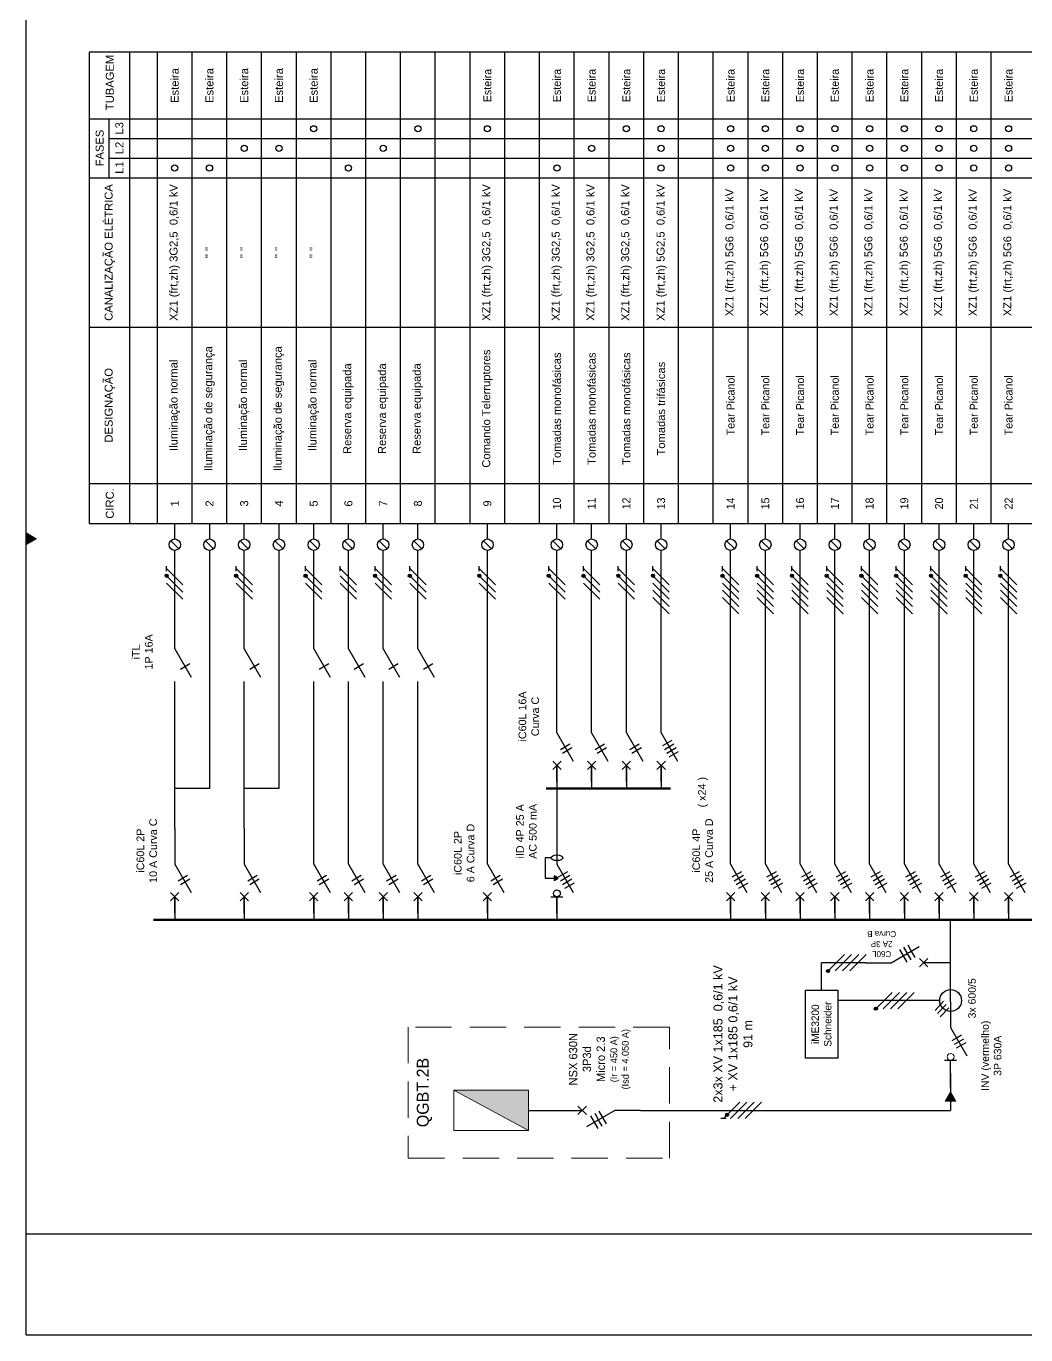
# Model space of a CAD drawing. Header units: millimetres. Extents: x -32 to 1412, y -324 to 2887.
# Drawn here: x 988.8 to 1076.3, y 2660.7 to 2775.2 of the extents above; entities that cross this region are included whole.
import ezdxf

# ---------------------------------------------------------------- set-up
doc = ezdxf.new("R2010")
doc.units = ezdxf.units.MM
doc.header["$LTSCALE"] = 0.5
doc.linetypes.add('DASHDOT', pattern=[25.4, 12.7, -6.35, 0, -6.35])
doc.linetypes.add('HIDDEN', pattern=[9.525, 6.35, -3.175])
doc.layers.get('0').update_dxf_attribs({"linetype": 'CONTINUOUS'})
for name, color, linetype in [('aparelhagem', 3, 'CONTINUOUS'), ('ESQUADRIA', 7, 'CONTINUOUS'), ('Iluminacao Seguranca', 3, 'CONTINUOUS'), ('LEGENDA', 1, 'CONTINUOUS'), ('TEXTO', 7, 'ByBlock')]:
    doc.layers.add(name, color=color, linetype=linetype)
doc.layers.add('barramentos', color=1, linetype='CONTINUOUS', lineweight=50)
doc.layers.add('ESQUEMA', color=3, linetype='CONTINUOUS', lineweight=0)

msp = doc.modelspace()

# ---------------------------------------------------------------- hatches: boundary and pattern name
msp.add_hatch(color=7).paths.add_polyline_path([(989.732, 2730.367), (988.844, 2729.854), (988.844, 2730.88)])
at = {"layer": 'aparelhagem'}
h = msp.add_hatch(color=256, dxfattribs=at)
edge = h.paths.add_edge_path()
edge.add_arc((1001.126, 2727.121), 0.138, 90, 450)
h = msp.add_hatch(color=256, dxfattribs=at)
edge = h.paths.add_edge_path()
edge.add_arc((1007.204, 2727.121), 0.138, 90, 450)
h = msp.add_hatch(color=256, dxfattribs=at)
edge = h.paths.add_edge_path()
edge.add_arc((1013.281, 2727.121), 0.138, 90, 450)
h = msp.add_hatch(color=256, dxfattribs=at)
edge = h.paths.add_edge_path()
edge.add_arc((1019.359, 2727.121), 0.138, 90, 450)
h = msp.add_hatch(color=256, dxfattribs=at)
edge = h.paths.add_edge_path()
edge.add_arc((1022.397, 2727.121), 0.138, 90, 450)
h = msp.add_hatch(color=256, dxfattribs=at)
edge = h.paths.add_edge_path()
edge.add_arc((1028.475, 2727.121), 0.138, 90, 450)
h = msp.add_hatch(color=256, dxfattribs=at)
edge = h.paths.add_edge_path()
edge.add_arc((1034.552, 2727.121), 0.138, 90, 450)
h = msp.add_hatch(color=256, dxfattribs=at)
edge = h.paths.add_edge_path()
edge.add_arc((1037.591, 2727.121), 0.138, 90, 450)
h = msp.add_hatch(color=256, dxfattribs=at)
edge = h.paths.add_edge_path()
edge.add_arc((1040.629, 2727.121), 0.138, 90, 450)
h = msp.add_hatch(color=256, dxfattribs=at)
edge = h.paths.add_edge_path()
edge.add_arc((1043.668, 2727.121), 0.138, 90, 450)
h = msp.add_hatch(color=256, dxfattribs=at)
edge = h.paths.add_edge_path()
edge.add_arc((1049.746, 2727.121), 0.138, 90, 450)
h = msp.add_hatch(color=256, dxfattribs=at)
edge = h.paths.add_edge_path()
edge.add_arc((1052.784, 2727.121), 0.138, 90, 450)
h = msp.add_hatch(color=256, dxfattribs=at)
edge = h.paths.add_edge_path()
edge.add_arc((1055.823, 2727.121), 0.138, 90, 450)
h = msp.add_hatch(color=256, dxfattribs=at)
edge = h.paths.add_edge_path()
edge.add_arc((1058.862, 2727.121), 0.138, 90, 450)
h = msp.add_hatch(color=256, dxfattribs=at)
edge = h.paths.add_edge_path()
edge.add_arc((1061.9, 2727.121), 0.138, 90, 450)
h = msp.add_hatch(color=256, dxfattribs=at)
edge = h.paths.add_edge_path()
edge.add_arc((1064.939, 2727.121), 0.138, 90, 450)
h = msp.add_hatch(color=256, dxfattribs=at)
edge = h.paths.add_edge_path()
edge.add_arc((1067.978, 2727.121), 0.138, 90, 450)
h = msp.add_hatch(color=256, dxfattribs=at)
edge = h.paths.add_edge_path()
edge.add_arc((1071.017, 2727.121), 0.138, 90, 450)
h = msp.add_hatch(color=256, dxfattribs=at)
edge = h.paths.add_edge_path()
edge.add_arc((1074.055, 2727.121), 0.138, 90, 450)
msp.add_hatch(color=256, dxfattribs=at).paths.add_polyline_path([(1035.02, 2700.455), (1035.372, 2700.658), (1035.02, 2700.862)])
h = msp.add_hatch(color=256, dxfattribs=at)
edge = h.paths.add_edge_path()
edge.add_arc((1058.977, 2692.553), 0.138, 90, 450)
h = msp.add_hatch(color=256, dxfattribs=at)
edge = h.paths.add_edge_path()
edge.add_arc((1063.164, 2689.25), 0.138, 90, 450)
h = msp.add_hatch(color=256, dxfattribs=at)
edge = h.paths.add_edge_path()
edge.add_arc((1050.148, 2679.964), 0.138, 90, 450)
at = {"layer": 'ESQUEMA', "ltscale": 0.05}
msp.add_hatch(color=256, dxfattribs=at).paths.add_polyline_path([(1032.766, 2678.587), (1032.766, 2682.123), (1026.241, 2682.123)])
at = {"layer": 'ESQUEMA'}
msp.add_hatch(color=256, dxfattribs=at).paths.add_polyline_path([(1069.7, 2681.982), (1069.234, 2681.173), (1070.167, 2681.173)])

# ---------------------------------------------------------------- linework, layer by layer
at = {"color": 7}
msp.add_lwpolyline([(989.732, 2730.367), (988.844, 2729.854), (988.844, 2730.88)], close=True, dxfattribs=at)
at = {"layer": 'aparelhagem'}
for p, q in [((1001.839, 2730.338), (1001.839, 2731.686)), ((1007.916, 2730.338), (1007.916, 2731.686)), ((1013.994, 2730.338), (1013.994, 2731.686)), ((1017.032, 2730.338), (1017.032, 2731.686)), ((1020.071, 2730.338), (1020.071, 2731.686)), ((1023.11, 2730.338), (1023.11, 2731.686)), ((1029.187, 2730.338), (1029.187, 2731.686)), ((1035.265, 2730.338), (1035.265, 2731.686)), ((1038.303, 2730.338), (1038.303, 2731.686)), ((1041.342, 2730.338), (1041.342, 2731.686)), ((1044.381, 2730.338), (1044.381, 2731.686)), ((1050.458, 2730.338), (1050.458, 2731.686)), ((1053.497, 2730.338), (1053.497, 2731.686)), ((1056.536, 2730.338), (1056.536, 2731.686)), ((1059.574, 2730.338), (1059.574, 2731.686)), ((1062.613, 2730.338), (1062.613, 2731.686)), ((1065.652, 2730.338), (1065.652, 2731.686)), ((1068.69, 2730.338), (1068.69, 2731.686)), ((1071.729, 2730.338), (1071.729, 2731.686)), ((1074.768, 2730.338), (1074.768, 2731.686)), ((1001.485, 2730.192), (1002.193, 2729.484)), ((1001.839, 2720.727), (1001.839, 2729.338)), ((1004.524, 2730.192), (1005.231, 2729.484)), ((1007.562, 2730.192), (1008.27, 2729.484)), ((1007.916, 2720.727), (1007.916, 2729.338)), ((1010.601, 2730.192), (1011.309, 2729.484)), ((1013.64, 2730.192), (1014.347, 2729.484)), ((1013.994, 2720.727), (1013.994, 2729.338)), ((1016.679, 2730.192), (1017.386, 2729.484)), ((1017.032, 2720.727), (1017.032, 2729.338)), ((1019.717, 2730.192), (1020.425, 2729.484)), ((1020.071, 2720.727), (1020.071, 2729.338)), ((1022.756, 2730.192), (1023.464, 2729.484)), ((1023.11, 2720.727), (1023.11, 2729.338)), ((1028.833, 2730.192), (1029.541, 2729.484)), ((1029.187, 2701.893), (1029.187, 2729.338)), ((1034.911, 2730.192), (1035.618, 2729.484)), ((1035.265, 2713.381), (1035.265, 2729.338)), ((1037.95, 2730.192), (1038.657, 2729.484)), ((1038.303, 2713.381), (1038.303, 2729.338)), ((1040.988, 2730.192), (1041.696, 2729.484)), ((1041.342, 2713.381), (1041.342, 2729.338)), ((1044.027, 2730.192), (1044.735, 2729.484)), ((1044.381, 2713.381), (1044.381, 2729.338)), ((1050.104, 2730.192), (1050.812, 2729.484)), ((1050.458, 2701.893), (1050.458, 2729.338)), ((1053.143, 2730.192), (1053.851, 2729.484)), ((1053.497, 2701.893), (1053.497, 2729.338)), ((1056.182, 2730.192), (1056.889, 2729.484)), ((1056.536, 2701.893), (1056.536, 2729.338)), ((1059.221, 2730.192), (1059.928, 2729.484)), ((1059.574, 2701.893), (1059.574, 2729.338)), ((1062.259, 2730.192), (1062.967, 2729.484)), ((1062.613, 2701.893), (1062.613, 2729.338)), ((1065.298, 2730.192), (1066.006, 2729.484)), ((1065.652, 2701.893), (1065.652, 2729.338)), ((1068.337, 2730.192), (1069.044, 2729.484)), ((1068.69, 2701.893), (1068.69, 2729.338)), ((1071.375, 2730.192), (1072.083, 2729.484)), ((1071.729, 2701.893), (1071.729, 2729.338)), ((1074.414, 2730.192), (1075.122, 2729.484)), ((1074.768, 2701.893), (1074.768, 2729.338)), ((1001.126, 2727.755), (1002.551, 2726.33)), ((1001.126, 2727.121), (1002.551, 2725.696)), ((1007.204, 2727.755), (1008.629, 2726.33)), ((1007.204, 2727.121), (1008.629, 2725.696)), ((1013.281, 2727.755), (1014.706, 2726.33)), ((1013.281, 2727.121), (1014.706, 2725.696)), ((1016.32, 2727.755), (1017.745, 2726.33)), ((1016.32, 2727.121), (1017.745, 2725.696)), ((1019.359, 2727.755), (1020.784, 2726.33)), ((1019.359, 2727.121), (1020.784, 2725.696)), ((1022.397, 2727.755), (1023.822, 2726.33)), ((1022.397, 2727.121), (1023.822, 2725.696)), ((1028.475, 2727.755), (1029.9, 2726.33)), ((1028.475, 2727.121), (1029.9, 2725.696)), ((1034.552, 2727.755), (1035.977, 2726.33)), ((1034.552, 2727.121), (1035.977, 2725.696)), ((1037.591, 2727.755), (1039.016, 2726.33)), ((1037.591, 2727.121), (1039.016, 2725.696)), ((1040.629, 2727.755), (1042.055, 2726.33)), ((1040.629, 2727.121), (1042.055, 2725.696)), ((1043.668, 2727.755), (1045.093, 2726.33)), ((1043.668, 2727.121), (1045.093, 2725.696)), ((1049.746, 2727.755), (1051.171, 2726.33)), ((1049.746, 2727.121), (1051.171, 2725.696)), ((1052.784, 2727.755), (1054.209, 2726.33)), ((1052.784, 2727.121), (1054.209, 2725.696)), ((1055.823, 2727.755), (1057.248, 2726.33)), ((1055.823, 2727.121), (1057.248, 2725.696)), ((1058.862, 2727.755), (1060.287, 2726.33)), ((1058.862, 2727.121), (1060.287, 2725.696)), ((1061.9, 2727.755), (1063.326, 2726.33)), ((1061.9, 2727.121), (1063.326, 2725.696)), ((1064.939, 2727.755), (1066.364, 2726.33)), ((1064.939, 2727.121), (1066.364, 2725.696)), ((1067.978, 2727.755), (1069.403, 2726.33)), ((1067.978, 2727.121), (1069.403, 2725.696)), ((1071.017, 2727.755), (1072.442, 2726.33)), ((1071.017, 2727.121), (1072.442, 2725.696)), ((1074.055, 2727.755), (1075.48, 2726.33)), ((1074.055, 2727.121), (1075.48, 2725.696)), ((1001.126, 2726.487), (1002.551, 2725.062)), ((1007.204, 2726.487), (1008.629, 2725.062)), ((1013.281, 2726.487), (1014.706, 2725.062)), ((1016.32, 2726.487), (1017.745, 2725.062)), ((1019.359, 2726.487), (1020.784, 2725.062)), ((1022.397, 2726.487), (1023.822, 2725.062)), ((1028.475, 2726.487), (1029.9, 2725.062)), ((1034.552, 2726.487), (1035.977, 2725.062)), ((1037.591, 2726.487), (1039.016, 2725.062)), ((1040.629, 2726.487), (1042.055, 2725.062)), ((1043.668, 2726.487), (1045.093, 2725.062)), ((1043.668, 2725.854), (1045.093, 2724.429)), ((1049.746, 2726.487), (1051.171, 2725.062)), ((1049.746, 2725.854), (1051.171, 2724.429)), ((1052.784, 2726.487), (1054.209, 2725.062)), ((1052.784, 2725.854), (1054.209, 2724.429)), ((1055.823, 2726.487), (1057.248, 2725.062)), ((1055.823, 2725.854), (1057.248, 2724.429)), ((1058.862, 2726.487), (1060.287, 2725.062)), ((1058.862, 2725.854), (1060.287, 2724.429)), ((1061.9, 2726.487), (1063.326, 2725.062)), ((1061.9, 2725.854), (1063.326, 2724.429)), ((1064.939, 2726.487), (1066.364, 2725.062)), ((1064.939, 2725.854), (1066.364, 2724.429)), ((1067.978, 2726.487), (1069.403, 2725.062)), ((1067.978, 2725.854), (1069.403, 2724.429)), ((1071.017, 2726.487), (1072.442, 2725.062)), ((1071.017, 2725.854), (1072.442, 2724.429)), ((1074.055, 2726.487), (1075.48, 2725.062)), ((1074.055, 2725.854), (1075.48, 2724.429)), ((1043.668, 2725.22), (1045.093, 2723.795)), ((1049.746, 2725.22), (1051.171, 2723.795)), ((1052.784, 2725.22), (1054.209, 2723.795)), ((1055.823, 2725.22), (1057.248, 2723.795)), ((1058.862, 2725.22), (1060.287, 2723.795)), ((1061.9, 2725.22), (1063.326, 2723.795)), ((1064.939, 2725.22), (1066.364, 2723.795)), ((1067.978, 2725.22), (1069.403, 2723.795)), ((1071.017, 2725.22), (1072.442, 2723.795)), ((1074.055, 2725.22), (1075.48, 2723.795)), ((1001.839, 2720.727), (1003.264, 2718.259)), ((1001.839, 2720.727), (1003.264, 2718.259)), ((1007.916, 2720.727), (1009.341, 2718.259)), ((1007.916, 2720.727), (1009.341, 2718.259)), ((1013.994, 2720.727), (1015.419, 2718.259)), ((1013.994, 2720.727), (1015.419, 2718.259)), ((1017.032, 2720.727), (1018.457, 2718.259)), ((1017.032, 2720.727), (1018.457, 2718.259)), ((1020.071, 2720.727), (1021.496, 2718.259)), ((1020.071, 2720.727), (1021.496, 2718.259)), ((1020.071, 2720.727), (1021.496, 2718.259)), ((1020.071, 2720.727), (1021.496, 2718.259)), ((1023.11, 2720.727), (1024.535, 2718.259)), ((1023.11, 2720.727), (1024.535, 2718.259)), ((1023.11, 2720.727), (1024.535, 2718.259)), ((1023.11, 2720.727), (1024.535, 2718.259)), ((1003.151, 2719.405), (1002.328, 2718.93)), ((1009.228, 2719.405), (1008.405, 2718.93)), ((1015.306, 2719.405), (1014.482, 2718.93)), ((1018.344, 2719.405), (1017.521, 2718.93)), ((1021.383, 2719.405), (1020.56, 2718.93)), ((1021.383, 2719.405), (1020.56, 2718.93)), ((1024.422, 2719.405), (1023.598, 2718.93)), ((1024.422, 2719.405), (1023.598, 2718.93)), ((1001.839, 2712.042), (1001.839, 2717.877)), ((1007.916, 2712.042), (1007.916, 2717.877)), ((1013.994, 2701.893), (1013.994, 2717.877)), ((1017.032, 2701.893), (1017.032, 2717.877)), ((1020.071, 2701.893), (1020.071, 2717.877)), ((1023.11, 2701.893), (1023.11, 2717.877)), ((1035.265, 2713.381), (1036.69, 2710.913)), ((1035.265, 2713.381), (1036.69, 2710.913)), ((1038.303, 2713.381), (1039.728, 2710.913)), ((1038.303, 2713.381), (1039.728, 2710.913)), ((1041.342, 2713.381), (1042.767, 2710.913)), ((1041.342, 2713.381), (1042.767, 2710.913)), ((1044.381, 2713.381), (1045.806, 2710.913)), ((1044.381, 2713.381), (1045.806, 2710.913)), ((1001.839, 2705.007), (1001.839, 2712.042)), ((1007.916, 2705.007), (1007.916, 2712.042)), ((1036.389, 2712.385), (1035.565, 2711.909)), ((1036.577, 2712.059), (1035.753, 2711.584)), ((1036.577, 2712.059), (1035.753, 2711.584)), ((1039.428, 2712.385), (1038.604, 2711.909)), ((1039.615, 2712.059), (1038.792, 2711.584)), ((1039.615, 2712.059), (1038.792, 2711.584)), ((1042.466, 2712.385), (1041.643, 2711.909)), ((1042.654, 2712.059), (1041.831, 2711.584)), ((1042.654, 2712.059), (1041.831, 2711.584)), ((1045.317, 2712.71), (1044.494, 2712.235)), ((1045.505, 2712.385), (1044.682, 2711.909)), ((1045.693, 2712.059), (1044.869, 2711.584)), ((1045.693, 2712.059), (1044.869, 2711.584)), ((1034.897, 2710.164), (1035.632, 2710.899)), ((1034.897, 2710.899), (1035.632, 2710.164)), ((1034.897, 2710.899), (1035.632, 2710.164)), ((1034.897, 2710.164), (1035.632, 2710.899)), ((1037.936, 2710.164), (1038.671, 2710.899)), ((1037.936, 2710.899), (1038.671, 2710.164)), ((1037.936, 2710.899), (1038.671, 2710.164)), ((1037.936, 2710.164), (1038.671, 2710.899)), ((1040.975, 2710.164), (1041.709, 2710.899)), ((1040.975, 2710.899), (1041.709, 2710.164)), ((1040.975, 2710.899), (1041.709, 2710.164)), ((1040.975, 2710.164), (1041.709, 2710.899)), ((1044.013, 2710.164), (1044.748, 2710.899)), ((1044.013, 2710.899), (1044.748, 2710.164)), ((1044.013, 2710.899), (1044.748, 2710.164)), ((1044.013, 2710.164), (1044.748, 2710.899)), ((1045.881, 2711.734), (1045.057, 2711.259)), ((1035.265, 2709.095), (1035.265, 2710.531)), ((1035.265, 2710.531), (1035.265, 2708.525)), ((1035.265, 2709.095), (1035.265, 2710.531)), ((1038.303, 2709.095), (1038.303, 2710.531)), ((1038.303, 2710.531), (1038.303, 2708.525)), ((1038.303, 2709.095), (1038.303, 2710.531)), ((1041.342, 2709.095), (1041.342, 2710.531)), ((1041.342, 2710.531), (1041.342, 2708.525)), ((1041.342, 2709.095), (1041.342, 2710.531)), ((1044.381, 2709.095), (1044.381, 2710.531)), ((1044.381, 2710.531), (1044.381, 2708.525)), ((1044.381, 2709.095), (1044.381, 2710.531)), ((1035.265, 2708.525), (1035.265, 2701.893)), ((1001.839, 2705.007), (1001.839, 2701.893)), ((1007.916, 2705.007), (1007.916, 2701.893)), ((1001.839, 2701.893), (1003.264, 2699.424)), ((1007.916, 2701.893), (1009.341, 2699.424)), ((1013.994, 2701.893), (1015.419, 2699.424)), ((1017.032, 2701.893), (1018.457, 2699.424)), ((1020.071, 2701.893), (1021.496, 2699.424)), ((1020.071, 2701.893), (1021.496, 2699.424)), ((1023.11, 2701.893), (1024.535, 2699.424)), ((1023.11, 2701.893), (1024.535, 2699.424)), ((1029.187, 2701.893), (1030.612, 2699.424)), ((1029.187, 2701.893), (1030.612, 2699.424)), ((1034.241, 2702.452), (1034.241, 2700.658)), ((1034.751, 2702.452), (1034.241, 2702.452)), ((1035.265, 2701.893), (1036.69, 2699.424)), ((1050.458, 2701.893), (1051.883, 2699.424)), ((1050.458, 2701.893), (1051.883, 2699.424)), ((1053.497, 2701.893), (1054.922, 2699.424)), ((1053.497, 2701.893), (1054.922, 2699.424)), ((1056.536, 2701.893), (1057.961, 2699.424)), ((1056.536, 2701.893), (1057.961, 2699.424)), ((1059.574, 2701.893), (1060.999, 2699.424)), ((1059.574, 2701.893), (1060.999, 2699.424)), ((1062.613, 2701.893), (1064.038, 2699.424)), ((1062.613, 2701.893), (1064.038, 2699.424)), ((1065.652, 2701.893), (1067.077, 2699.424)), ((1065.652, 2701.893), (1067.077, 2699.424)), ((1068.69, 2701.893), (1070.115, 2699.424)), ((1068.69, 2701.893), (1070.115, 2699.424)), ((1071.729, 2701.893), (1073.154, 2699.424)), ((1071.729, 2701.893), (1073.154, 2699.424)), ((1074.768, 2701.893), (1076.193, 2699.424)), ((1074.768, 2701.893), (1076.193, 2699.424)), ((1002.963, 2700.896), (1002.14, 2700.421)), ((1003.151, 2700.571), (1002.328, 2700.095)), ((1009.04, 2700.896), (1008.217, 2700.421)), ((1009.228, 2700.571), (1008.405, 2700.095)), ((1015.118, 2700.896), (1014.295, 2700.421)), ((1015.306, 2700.571), (1014.482, 2700.095)), ((1018.157, 2700.896), (1017.333, 2700.421)), ((1018.344, 2700.571), (1017.521, 2700.095)), ((1021.195, 2700.896), (1020.372, 2700.421)), ((1021.383, 2700.571), (1020.56, 2700.095)), ((1021.383, 2700.571), (1020.56, 2700.095)), ((1024.234, 2700.896), (1023.411, 2700.421)), ((1024.422, 2700.571), (1023.598, 2700.095)), ((1024.422, 2700.571), (1023.598, 2700.095)), ((1030.311, 2700.896), (1029.488, 2700.421)), ((1030.499, 2700.571), (1029.676, 2700.095)), ((1030.499, 2700.571), (1029.676, 2700.095)), ((1034.241, 2700.658), (1035.138, 2700.658)), ((1036.201, 2701.222), (1035.378, 2700.746)), ((1036.389, 2700.896), (1035.565, 2700.421)), ((1036.577, 2700.571), (1035.753, 2700.095)), ((1051.395, 2701.222), (1050.571, 2700.746)), ((1051.582, 2700.896), (1050.759, 2700.421)), ((1051.77, 2700.571), (1050.947, 2700.095)), ((1051.77, 2700.571), (1050.947, 2700.095)), ((1054.433, 2701.222), (1053.61, 2700.746)), ((1054.621, 2700.896), (1053.798, 2700.421)), ((1054.809, 2700.571), (1053.986, 2700.095)), ((1054.809, 2700.571), (1053.986, 2700.095)), ((1057.472, 2701.222), (1056.649, 2700.746)), ((1057.66, 2700.896), (1056.836, 2700.421)), ((1057.848, 2700.571), (1057.024, 2700.095)), ((1057.848, 2700.571), (1057.024, 2700.095)), ((1060.511, 2701.222), (1059.687, 2700.746)), ((1060.698, 2700.896), (1059.875, 2700.421)), ((1060.886, 2700.571), (1060.063, 2700.095)), ((1060.886, 2700.571), (1060.063, 2700.095)), ((1063.549, 2701.222), (1062.726, 2700.746)), ((1063.737, 2700.896), (1062.914, 2700.421)), ((1063.925, 2700.571), (1063.102, 2700.095)), ((1063.925, 2700.571), (1063.102, 2700.095)), ((1066.588, 2701.222), (1065.765, 2700.746)), ((1066.776, 2700.896), (1065.953, 2700.421)), ((1066.964, 2700.571), (1066.14, 2700.095)), ((1066.964, 2700.571), (1066.14, 2700.095)), ((1069.627, 2701.222), (1068.803, 2700.746)), ((1069.815, 2700.896), (1068.991, 2700.421)), ((1070.002, 2700.571), (1069.179, 2700.095)), ((1070.002, 2700.571), (1069.179, 2700.095)), ((1072.665, 2701.222), (1071.842, 2700.746)), ((1072.853, 2700.896), (1072.03, 2700.421)), ((1073.041, 2700.571), (1072.218, 2700.095)), ((1073.041, 2700.571), (1072.218, 2700.095)), ((1075.704, 2701.222), (1074.881, 2700.746)), ((1075.892, 2700.896), (1075.069, 2700.421)), ((1076.08, 2700.571), (1075.257, 2700.095)), ((1076.08, 2700.571), (1075.257, 2700.095)), ((1001.471, 2698.675), (1002.206, 2699.41)), ((1001.471, 2699.41), (1002.206, 2698.675)), ((1001.471, 2699.41), (1002.206, 2698.675)), ((1001.471, 2698.675), (1002.206, 2699.41)), ((1007.549, 2698.675), (1008.284, 2699.41)), ((1007.549, 2699.41), (1008.284, 2698.675)), ((1007.549, 2699.41), (1008.284, 2698.675)), ((1007.549, 2698.675), (1008.284, 2699.41)), ((1013.626, 2698.675), (1014.361, 2699.41)), ((1013.626, 2699.41), (1014.361, 2698.675)), ((1013.626, 2699.41), (1014.361, 2698.675)), ((1013.626, 2698.675), (1014.361, 2699.41)), ((1016.665, 2698.675), (1017.4, 2699.41)), ((1016.665, 2699.41), (1017.4, 2698.675)), ((1016.665, 2699.41), (1017.4, 2698.675)), ((1016.665, 2698.675), (1017.4, 2699.41)), ((1019.704, 2698.675), (1020.438, 2699.41)), ((1019.704, 2699.41), (1020.438, 2698.675)), ((1019.704, 2699.41), (1020.438, 2698.675)), ((1019.704, 2698.675), (1020.438, 2699.41)), ((1022.742, 2698.675), (1023.477, 2699.41)), ((1022.742, 2699.41), (1023.477, 2698.675)), ((1022.742, 2699.41), (1023.477, 2698.675)), ((1022.742, 2698.675), (1023.477, 2699.41)), ((1028.82, 2698.675), (1029.555, 2699.41)), ((1028.82, 2699.41), (1029.555, 2698.675)), ((1028.82, 2699.41), (1029.555, 2698.675)), ((1028.82, 2698.675), (1029.555, 2699.41)), ((1036.765, 2700.245), (1035.941, 2699.77)), ((1050.091, 2698.675), (1050.826, 2699.41)), ((1050.091, 2699.41), (1050.826, 2698.675)), ((1050.091, 2699.41), (1050.826, 2698.675)), ((1050.091, 2698.675), (1050.826, 2699.41)), ((1051.958, 2700.245), (1051.135, 2699.77)), ((1053.13, 2698.675), (1053.864, 2699.41)), ((1053.13, 2699.41), (1053.864, 2698.675)), ((1053.13, 2699.41), (1053.864, 2698.675)), ((1053.13, 2698.675), (1053.864, 2699.41)), ((1054.997, 2700.245), (1054.173, 2699.77)), ((1056.168, 2698.675), (1056.903, 2699.41)), ((1056.168, 2699.41), (1056.903, 2698.675)), ((1056.168, 2699.41), (1056.903, 2698.675)), ((1056.168, 2698.675), (1056.903, 2699.41)), ((1058.035, 2700.245), (1057.212, 2699.77)), ((1059.207, 2698.675), (1059.942, 2699.41)), ((1059.207, 2699.41), (1059.942, 2698.675)), ((1059.207, 2699.41), (1059.942, 2698.675)), ((1059.207, 2698.675), (1059.942, 2699.41)), ((1061.074, 2700.245), (1060.251, 2699.77)), ((1062.246, 2698.675), (1062.98, 2699.41)), ((1062.246, 2699.41), (1062.98, 2698.675)), ((1062.246, 2699.41), (1062.98, 2698.675)), ((1062.246, 2698.675), (1062.98, 2699.41)), ((1064.113, 2700.245), (1063.29, 2699.77)), ((1065.284, 2698.675), (1066.019, 2699.41)), ((1065.284, 2699.41), (1066.019, 2698.675)), ((1065.284, 2699.41), (1066.019, 2698.675)), ((1065.284, 2698.675), (1066.019, 2699.41)), ((1067.152, 2700.245), (1066.328, 2699.77)), ((1068.323, 2698.675), (1069.058, 2699.41)), ((1068.323, 2699.41), (1069.058, 2698.675)), ((1068.323, 2699.41), (1069.058, 2698.675)), ((1068.323, 2698.675), (1069.058, 2699.41)), ((1070.19, 2700.245), (1069.367, 2699.77)), ((1071.362, 2698.675), (1072.097, 2699.41)), ((1071.362, 2699.41), (1072.097, 2698.675)), ((1071.362, 2699.41), (1072.097, 2698.675)), ((1071.362, 2698.675), (1072.097, 2699.41)), ((1073.229, 2700.245), (1072.406, 2699.77)), ((1074.401, 2698.675), (1075.135, 2699.41)), ((1074.401, 2699.41), (1075.135, 2698.675)), ((1074.401, 2699.41), (1075.135, 2698.675)), ((1074.401, 2698.675), (1075.135, 2699.41)), ((1076.268, 2700.245), (1075.444, 2699.77)), ((1001.839, 2697.606), (1001.839, 2699.043)), ((1001.839, 2699.043), (1001.839, 2697.036)), ((1001.839, 2697.606), (1001.839, 2699.043)), ((1007.916, 2697.606), (1007.916, 2699.043)), ((1007.916, 2699.043), (1007.916, 2697.036)), ((1007.916, 2697.606), (1007.916, 2699.043)), ((1013.994, 2697.606), (1013.994, 2699.043)), ((1013.994, 2699.043), (1013.994, 2697.036)), ((1013.994, 2697.606), (1013.994, 2699.043)), ((1017.032, 2697.606), (1017.032, 2699.043)), ((1017.032, 2699.043), (1017.032, 2697.036)), ((1017.032, 2697.606), (1017.032, 2699.043)), ((1020.071, 2697.606), (1020.071, 2699.043)), ((1020.071, 2699.043), (1020.071, 2697.036)), ((1020.071, 2697.606), (1020.071, 2699.043)), ((1023.11, 2697.606), (1023.11, 2699.043)), ((1023.11, 2699.043), (1023.11, 2697.036)), ((1023.11, 2697.606), (1023.11, 2699.043)), ((1029.187, 2697.606), (1029.187, 2699.043)), ((1029.187, 2699.043), (1029.187, 2697.036)), ((1029.187, 2697.606), (1029.187, 2699.043)), ((1034.744, 2699.043), (1035.786, 2699.043)), ((1035.265, 2697.606), (1035.265, 2699.043)), ((1035.265, 2699.043), (1035.265, 2697.036)), ((1035.265, 2697.606), (1035.265, 2699.043)), ((1050.458, 2697.606), (1050.458, 2699.043)), ((1050.458, 2699.043), (1050.458, 2697.036)), ((1050.458, 2697.606), (1050.458, 2699.043)), ((1053.497, 2697.606), (1053.497, 2699.043)), ((1053.497, 2699.043), (1053.497, 2697.036)), ((1053.497, 2697.606), (1053.497, 2699.043)), ((1056.536, 2697.606), (1056.536, 2699.043)), ((1056.536, 2699.043), (1056.536, 2697.036)), ((1056.536, 2697.606), (1056.536, 2699.043)), ((1059.574, 2697.606), (1059.574, 2699.043)), ((1059.574, 2699.043), (1059.574, 2697.036)), ((1059.574, 2697.606), (1059.574, 2699.043)), ((1062.613, 2697.606), (1062.613, 2699.043)), ((1062.613, 2699.043), (1062.613, 2697.036)), ((1062.613, 2697.606), (1062.613, 2699.043)), ((1065.652, 2697.606), (1065.652, 2699.043)), ((1065.652, 2699.043), (1065.652, 2697.036)), ((1065.652, 2697.606), (1065.652, 2699.043)), ((1068.69, 2697.606), (1068.69, 2699.043)), ((1068.69, 2699.043), (1068.69, 2697.036)), ((1068.69, 2697.606), (1068.69, 2699.043)), ((1071.729, 2697.606), (1071.729, 2699.043)), ((1071.729, 2699.043), (1071.729, 2697.036)), ((1071.729, 2697.606), (1071.729, 2699.043)), ((1074.768, 2697.606), (1074.768, 2699.043)), ((1074.768, 2699.043), (1074.768, 2697.036)), ((1074.768, 2697.606), (1074.768, 2699.043)), ((1069.7, 2689.84), (1069.7, 2697.036)), ((1065.945, 2694.843), (1066.263, 2694.292)), ((1058.977, 2692.553), (1060.406, 2693.982)), ((1059.613, 2692.553), (1061.042, 2693.982)), ((1060.248, 2692.553), (1061.677, 2693.982)), ((1060.884, 2692.553), (1062.313, 2693.982)), ((1064.488, 2693.267), (1066.963, 2694.696)), ((1065.229, 2694.43), (1065.547, 2693.879)), ((1065.547, 2693.879), (1065.865, 2693.328)), ((1065.587, 2694.636), (1065.905, 2694.085)), ((1065.905, 2694.085), (1066.223, 2693.534)), ((1066.263, 2694.292), (1066.581, 2693.741)), ((1066.978, 2692.899), (1067.715, 2693.636)), ((1066.978, 2693.636), (1067.715, 2692.899)), ((1066.978, 2693.636), (1067.715, 2692.899)), ((1066.978, 2692.899), (1067.715, 2693.636)), ((1062.245, 2693.267), (1058.409, 2693.267)), ((1058.409, 2690.871), (1058.409, 2693.267)), ((1062.245, 2693.267), (1064.488, 2693.267)), ((1069.7, 2693.267), (1067.346, 2693.267)), ((1063.164, 2689.25), (1064.593, 2690.679)), ((1063.8, 2689.25), (1065.229, 2690.679)), ((1064.435, 2689.25), (1065.864, 2690.679)), ((1065.07, 2689.25), (1066.5, 2690.679)), ((1068.747, 2689.964), (1059.825, 2689.964)), ((1069.7, 2689.84), (1069.7, 2687.597)), ((1069.7, 2687.597), (1071.129, 2685.122)), ((1070.639, 2686.924), (1070.226, 2686.686)), ((1070.226, 2686.686), (1069.814, 2686.447)), ((1070.415, 2686.359), (1070.002, 2686.121)), ((1070.603, 2686.033), (1070.19, 2685.795)), ((1070.828, 2686.598), (1070.415, 2686.359)), ((1071.016, 2686.271), (1070.603, 2686.033)), ((1069.179, 2684.739), (1070.221, 2684.739)), ((1069.7, 2682.385), (1069.7, 2684.739)), ((1069.7, 2683.603), (1069.7, 2680.355)), ((1049.825, 2679.64), (1051.254, 2681.069)), ((1050.461, 2679.64), (1051.89, 2681.069)), ((1051.096, 2679.64), (1052.525, 2681.069)), ((1051.732, 2679.64), (1053.161, 2681.069)), ((1032.766, 2680.355), (1037.474, 2680.355)), ((1037.842, 2679.987), (1037.105, 2680.723)), ((1037.842, 2680.723), (1037.105, 2679.987)), ((1037.842, 2680.723), (1037.105, 2679.987)), ((1037.842, 2679.987), (1037.105, 2680.723)), ((1040.332, 2680.355), (1037.857, 2678.926)), ((1038.557, 2679.33), (1038.239, 2679.881)), ((1038.915, 2679.537), (1038.597, 2680.088)), ((1039.273, 2679.744), (1038.955, 2680.295)), ((1042.575, 2680.355), (1040.332, 2680.355)), ((1042.575, 2680.355), (1069.7, 2680.355)), ((1038.875, 2678.779), (1038.557, 2679.33)), ((1039.233, 2678.986), (1038.915, 2679.537)), ((1039.591, 2679.193), (1039.273, 2679.744)), ((1049.825, 2679.64), (1049.591, 2679.64)), ((1049.825, 2679.64), (1049.591, 2679.64)), ((1050.059, 2679.64), (1049.825, 2679.64)), ((1050.059, 2679.64), (1049.825, 2679.64))]:
    msp.add_line(p, q, dxfattribs=at)
for points in [[(1004.878, 2731.686), (1004.878, 2730.338)], [(1010.955, 2731.686), (1010.955, 2730.338)], [(1004.878, 2729.338), (1004.878, 2708.525), (1001.839, 2708.525)], [(1010.955, 2729.338), (1010.955, 2708.525), (1007.916, 2708.525)]]:
    msp.add_lwpolyline(points, dxfattribs=at)
for points in [[(1035.02, 2700.455), (1035.372, 2700.658), (1035.02, 2700.862)], [(1056.993, 2684.93), (1056.993, 2690.871), (1059.825, 2690.871), (1059.825, 2684.93)]]:
    msp.add_lwpolyline(points, close=True, dxfattribs=at)
for centre, radius in [((1001.839, 2729.838), 0.5), ((1004.878, 2729.838), 0.5), ((1007.916, 2729.838), 0.5), ((1010.955, 2729.838), 0.5), ((1013.994, 2729.838), 0.5), ((1017.032, 2729.838), 0.5), ((1020.071, 2729.838), 0.5), ((1023.11, 2729.838), 0.5), ((1029.187, 2729.838), 0.5), ((1035.265, 2729.838), 0.5), ((1038.303, 2729.838), 0.5), ((1041.342, 2729.838), 0.5), ((1044.381, 2729.838), 0.5), ((1050.458, 2729.838), 0.5), ((1053.497, 2729.838), 0.5), ((1056.536, 2729.838), 0.5), ((1059.574, 2729.838), 0.5), ((1062.613, 2729.838), 0.5), ((1065.652, 2729.838), 0.5), ((1068.69, 2729.838), 0.5), ((1071.729, 2729.838), 0.5), ((1074.768, 2729.838), 0.5), ((1001.126, 2727.121), 0.138), ((1001.126, 2727.121), 0.138), ((1007.204, 2727.121), 0.138), ((1007.204, 2727.121), 0.138), ((1013.281, 2727.121), 0.138), ((1013.281, 2727.121), 0.138), ((1019.359, 2727.121), 0.138), ((1019.359, 2727.121), 0.138), ((1022.397, 2727.121), 0.138), ((1022.397, 2727.121), 0.138), ((1028.475, 2727.121), 0.138), ((1028.475, 2727.121), 0.138), ((1034.552, 2727.121), 0.138), ((1034.552, 2727.121), 0.138), ((1037.591, 2727.121), 0.138), ((1037.591, 2727.121), 0.138), ((1040.629, 2727.121), 0.138), ((1040.629, 2727.121), 0.138), ((1043.668, 2727.121), 0.138), ((1043.668, 2727.121), 0.138), ((1049.746, 2727.121), 0.138), ((1049.746, 2727.121), 0.138), ((1052.784, 2727.121), 0.138), ((1052.784, 2727.121), 0.138), ((1055.823, 2727.121), 0.138), ((1055.823, 2727.121), 0.138), ((1058.862, 2727.121), 0.138), ((1058.862, 2727.121), 0.138), ((1061.9, 2727.121), 0.138), ((1061.9, 2727.121), 0.138), ((1064.939, 2727.121), 0.138), ((1064.939, 2727.121), 0.138), ((1067.978, 2727.121), 0.138), ((1067.978, 2727.121), 0.138), ((1071.017, 2727.121), 0.138), ((1071.017, 2727.121), 0.138), ((1074.055, 2727.121), 0.138), ((1074.055, 2727.121), 0.138), ((1035.265, 2699.341), 0.298), ((1058.977, 2692.553), 0.138), ((1058.977, 2692.553), 0.138), ((1069.7, 2689.964), 0.954), ((1063.164, 2689.25), 0.138), ((1063.164, 2689.25), 0.138), ((1050.148, 2679.964), 0.138), ((1050.148, 2679.964), 0.138)]:
    msp.add_circle(centre, radius, dxfattribs=at)
msp.add_ellipse((1035.265, 2702.452), major_axis=(0.513, 0), ratio=0.4905998, dxfattribs=at)
at = {"layer": 'barramentos'}
for p, q in [((1034.327, 2708.525), (1045.212, 2708.525)), ((1144.914, 2697.036), (999.986, 2697.036))]:
    msp.add_line(p, q, dxfattribs=at)
at = {"layer": 'ESQUADRIA'}
for p, q in [((988.844, 2660.723), (988.844, 2886.77)), ((988.844, 2669.565), (1148.511, 2669.565)), ((988.844, 2660.723), (1148.511, 2660.723))]:
    msp.add_line(p, q, dxfattribs=at)
at = {"layer": 'ESQUEMA'}
for p, q in [((1068.341, 2689.106), (1069.086, 2689.908)), ((1068.565, 2688.822), (1069.311, 2689.624)), ((1068.79, 2688.539), (1069.536, 2689.34))]:
    msp.add_line(p, q, dxfattribs=at)
at = {"layer": 'ESQUEMA', "ltscale": 0.05}
for p, q in [((1026.241, 2682.123), (1032.766, 2678.587)), ((1026.241, 2682.123), (1026.241, 2678.587)), ((1032.766, 2682.123), (1026.241, 2682.123)), ((1032.766, 2678.587), (1032.766, 2682.123)), ((1026.241, 2678.587), (1032.766, 2678.587))]:
    msp.add_line(p, q, dxfattribs=at)
at = {"layer": 'ESQUEMA', "linetype": 'HIDDEN'}
msp.add_lwpolyline([(1022.266, 2676.189), (1045.109, 2676.189), (1045.109, 2687.65), (1022.266, 2687.65)], close=True, dxfattribs=at)
at = {"layer": 'ESQUEMA'}
msp.add_lwpolyline([(1069.7, 2681.982), (1069.234, 2681.173), (1070.167, 2681.173)], close=True, dxfattribs=at)
msp.add_circle((1069.7, 2685.037), 0.298, dxfattribs=at)
at = {"layer": 'Iluminacao Seguranca', "linetype": 'DASHDOT'}
for p, q in [((1001.126, 2727.536), (1001.126, 2727.974)), ((1007.204, 2727.536), (1007.204, 2727.974)), ((1013.281, 2727.536), (1013.281, 2727.974)), ((1016.32, 2727.536), (1016.32, 2727.974)), ((1019.359, 2727.536), (1019.359, 2727.974)), ((1022.397, 2727.536), (1022.397, 2727.974)), ((1028.475, 2727.536), (1028.475, 2727.974)), ((1034.552, 2727.536), (1034.552, 2727.974)), ((1037.591, 2727.536), (1037.591, 2727.974)), ((1040.629, 2727.536), (1040.629, 2727.974)), ((1043.668, 2727.536), (1043.668, 2727.974)), ((1049.746, 2727.536), (1049.746, 2727.974)), ((1052.784, 2727.536), (1052.784, 2727.974)), ((1055.823, 2727.536), (1055.823, 2727.974)), ((1058.862, 2727.536), (1058.862, 2727.974)), ((1061.9, 2727.536), (1061.9, 2727.974)), ((1064.939, 2727.536), (1064.939, 2727.974)), ((1067.978, 2727.536), (1067.978, 2727.974)), ((1071.017, 2727.536), (1071.017, 2727.974)), ((1074.055, 2727.536), (1074.055, 2727.974))]:
    msp.add_line(p, q, dxfattribs=at)
at = {"layer": 'LEGENDA'}
for p, q in [((997.879, 2772.933), (997.879, 2731.686)), ((1003.358, 2731.686), (1003.358, 2772.933)), ((1006.397, 2731.686), (1006.397, 2772.933)), ((1009.436, 2731.686), (1009.436, 2772.933)), ((1012.474, 2731.686), (1012.474, 2772.933)), ((1015.513, 2731.686), (1015.513, 2772.933)), ((1018.552, 2731.686), (1018.552, 2772.933)), ((1021.59, 2731.686), (1021.59, 2772.933)), ((1024.629, 2731.686), (1024.629, 2772.933)), ((1027.668, 2731.686), (1027.668, 2772.933)), ((1030.707, 2731.686), (1030.707, 2772.933)), ((1033.745, 2731.686), (1033.745, 2772.933)), ((1036.784, 2731.686), (1036.784, 2772.933)), ((1039.823, 2731.686), (1039.823, 2772.933)), ((1042.861, 2731.686), (1042.861, 2772.933)), ((1045.9, 2731.686), (1045.9, 2772.933)), ((1048.939, 2731.686), (1048.939, 2772.933)), ((1051.978, 2731.686), (1051.978, 2772.933)), ((1055.016, 2731.686), (1055.016, 2772.933)), ((1058.055, 2731.686), (1058.055, 2772.933)), ((1061.094, 2731.686), (1061.094, 2772.933)), ((1061.094, 2731.686), (1061.094, 2772.933)), ((1064.132, 2731.686), (1064.132, 2772.933)), ((1064.132, 2731.686), (1064.132, 2772.933)), ((1067.171, 2731.686), (1067.171, 2772.933)), ((1067.171, 2731.686), (1067.171, 2772.933)), ((1070.21, 2731.686), (1070.21, 2772.933)), ((1070.21, 2731.686), (1070.21, 2772.933)), ((1073.249, 2731.686), (1073.249, 2772.933)), ((1073.249, 2731.686), (1073.249, 2772.933)), ((994.354, 2767.082), (1140.1, 2767.082)), ((996.117, 2761.934), (996.117, 2767.082)), ((996.117, 2765.366), (1140.1, 2765.366)), ((996.117, 2763.65), (1140.1, 2763.65)), ((994.354, 2761.934), (1140.1, 2761.934)), ((994.354, 2748.863), (1140.1, 2748.863))]:
    msp.add_line(p, q, dxfattribs=at)
at = {"layer": 'LEGENDA', "ltscale": 10}
for p, q in [((1140.1, 2772.933), (1000.319, 2772.933)), ((1000.319, 2731.686), (1140.1, 2731.686))]:
    msp.add_line(p, q, dxfattribs=at)
at = {"layer": 'LEGENDA'}
msp.add_lwpolyline([(1000.319, 2731.686), (1000.319, 2772.937), (994.354, 2772.933), (994.354, 2731.686)], close=True, dxfattribs=at)
msp.add_lwpolyline([(994.354, 2735.204), (1140.1, 2735.204)], dxfattribs=at)
for centre in [(1013.994, 2766.224), (1023.11, 2766.224), (1029.187, 2766.224), (1041.342, 2766.224), (1044.381, 2766.224), (1050.458, 2766.224), (1053.497, 2766.224), (1056.536, 2766.224), (1059.574, 2766.224), (1062.613, 2766.224), (1065.652, 2766.224), (1068.69, 2766.224), (1071.729, 2766.224), (1074.768, 2766.224), (1007.916, 2764.508), (1010.955, 2764.508), (1020.071, 2764.508), (1038.303, 2764.508), (1044.381, 2764.508), (1050.458, 2764.508), (1053.497, 2764.508), (1056.536, 2764.508), (1059.574, 2764.508), (1062.613, 2764.508), (1065.652, 2764.508), (1068.69, 2764.508), (1071.729, 2764.508), (1074.768, 2764.508), (1001.839, 2762.792), (1004.878, 2762.792), (1017.032, 2762.792), (1035.265, 2762.792), (1044.381, 2762.792), (1050.458, 2762.792), (1053.497, 2762.792), (1056.536, 2762.792), (1059.574, 2762.792), (1062.613, 2762.792), (1065.652, 2762.792), (1068.69, 2762.792), (1071.729, 2762.792), (1074.768, 2762.792)]:
    msp.add_circle(centre, 0.27, dxfattribs=at)

# ---------------------------------------------------------------- texts
at = {"layer": 'LEGENDA', "char_height": 0.7, "width": 12.14998, "attachment_point": 5, "rotation": 90}
for s, insert in [('{\\fArial|b0|i0|c0|p34;TUBAGEM}', (996.164, 2770.273)), ('{\\fArial|b0|i0|c0|p34;Esteira}', (1001.839, 2770.007)), ('{\\fArial|b0|i0|c0|p34;Esteira}', (1004.878, 2770.007)), ('{\\fArial|b0|i0|c0|p34;Esteira}', (1007.916, 2770.007)), ('{\\fArial|b0|i0|c0|p34;Esteira}', (1010.955, 2770.007)), ('{\\fArial|b0|i0|c0|p34;Esteira}', (1013.994, 2770.007)), ('Esteira', (1029.187, 2770.003)), ('Esteira', (1035.265, 2770.003)), ('Esteira', (1038.303, 2770.003)), ('Esteira', (1041.342, 2770.003)), ('Esteira', (1044.381, 2770.003)), ('Esteira', (1050.458, 2770.003)), ('Esteira', (1053.497, 2770.003)), ('Esteira', (1056.536, 2770.003)), ('Esteira', (1059.574, 2770.003)), ('Esteira', (1062.613, 2770.003)), ('Esteira', (1065.652, 2770.003)), ('Esteira', (1068.69, 2770.003)), ('Esteira', (1071.729, 2770.003)), ('Esteira', (1074.768, 2770.003)), ('{\\fArial|b0|i0|c0|p34;FASES}', (995.273, 2764.537)), ('{\\fArial|b0|i0|c0|p34;L3}', (996.998, 2766.262)), ('{\\fArial|b0|i0|c0|p34;L2}', (996.998, 2764.546)), ('{\\fArial|b0|i0|c0|p34;L1}', (996.998, 2762.83)), ('{\\fArial|b0|i0|c0|p34;CANALIZAÇÃO ELÉTRICA}', (996.164, 2755.398)), ('{\\fArial|b0|i0|c0|p34;XZ1 (frt,zh) 3G2,5  0,6/1 kV}', (1001.839, 2755.398)), ('{\\fArial|b0|i0|c0|p34;XZ1 (frt,zh) 3G2,5  0,6/1 kV}', (1029.187, 2755.398)), ('{\\fArial|b0|i0|c0|p34;XZ1 (frt,zh) 3G2,5  0,6/1 kV}', (1035.265, 2755.398)), ('{\\fArial|b0|i0|c0|p34;XZ1 (frt,zh) 3G2,5  0,6/1 kV}', (1038.303, 2755.398)), ('{\\fArial|b0|i0|c0|p34;XZ1 (frt,zh) 3G2,5  0,6/1 kV}', (1041.342, 2755.398)), ('{\\fArial|b0|i0|c0|p34;XZ1 (frt,zh) 5G2,5  0,6/1 kV}', (1044.437, 2755.398)), ('{\\fArial|b0|i0|c0|p34;XZ1 (frt,zh) 5G6  0,6/1 kV}', (1050.458, 2755.398)), ('{\\fArial|b0|i0|c0|p34;XZ1 (frt,zh) 5G6  0,6/1 kV}', (1053.497, 2755.398)), ('{\\fArial|b0|i0|c0|p34;XZ1 (frt,zh) 5G6  0,6/1 kV}', (1056.536, 2755.398)), ('{\\fArial|b0|i0|c0|p34;XZ1 (frt,zh) 5G6  0,6/1 kV}', (1059.574, 2755.398)), ('{\\fArial|b0|i0|c0|p34;XZ1 (frt,zh) 5G6  0,6/1 kV}', (1062.613, 2755.398)), ('{\\fArial|b0|i0|c0|p34;XZ1 (frt,zh) 5G6  0,6/1 kV}', (1065.708, 2755.398)), ('{\\fArial|b0|i0|c0|p34;XZ1 (frt,zh) 5G6  0,6/1 kV}', (1068.69, 2755.398)), ('{\\fArial|b0|i0|c0|p34;XZ1 (frt,zh) 5G6  0,6/1 kV}', (1071.729, 2755.398)), ('{\\fArial|b0|i0|c0|p34;XZ1 (frt,zh) 5G6  0,6/1 kV}', (1074.768, 2755.398)), ('{\\fArial|b0|i0|c0|p34;" "}', (1004.878, 2755.398)), ('{\\fArial|b0|i0|c0|p34;" "}', (1007.916, 2755.398)), ('{\\fArial|b0|i0|c0|p34;" "}', (1010.955, 2755.398)), ('{\\fArial|b0|i0|c0|p34;" "}', (1013.994, 2755.398)), ('{\\fArial|b0|i0|c0|p34;Iluminação de segurança}', (1004.878, 2741.74)), ('{\\fArial|b0|i0|c0|p34;Iluminação de segurança}', (1010.955, 2741.74)), ('{\\fArial|b0|i0|c0|p34;Comando Telerruptores}', (1029.187, 2741.74)), ('{\\fArial|b0|i0|c0|p34;Tomadas monofásicas}', (1035.265, 2741.74)), ('{\\fArial|b0|i0|c0|p34;Tomadas monofásicas}', (1038.303, 2741.74)), ('{\\fArial|b0|i0|c0|p34;Tomadas monofásicas}', (1041.342, 2741.74)), ('{\\fArial|b0|i0|c0|p34;DESIGNAÇÃO}', (996.164, 2742.033)), ('{\\fArial|b0|i0|c0|p34;Iluminação normal}', (1001.839, 2742.033)), ('{\\fArial|b0|i0|c0|p34;Iluminação normal}', (1007.916, 2742.033)), ('{\\fArial|b0|i0|c0|p34;Iluminação normal}', (1013.994, 2742.033)), ('{\\fArial|b0|i0|c0|p34;Reserva equipada}', (1017.032, 2741.74)), ('{\\fArial|b0|i0|c0|p34;Reserva equipada}', (1020.071, 2741.74)), ('{\\fArial|b0|i0|c0|p34;Reserva equipada}', (1023.11, 2741.74)), ('{\\fArial|b0|i0|c0|p34;Tomadas trifásicas}', (1044.381, 2741.74)), ('Tear Picanol', (1050.458, 2742.033)), ('Tear Picanol', (1053.497, 2742.033)), ('Tear Picanol', (1056.536, 2742.033)), ('Tear Picanol', (1059.574, 2742.033)), ('Tear Picanol', (1062.613, 2742.033)), ('Tear Picanol', (1065.652, 2742.033)), ('Tear Picanol', (1068.69, 2742.033)), ('Tear Picanol', (1071.729, 2742.033)), ('Tear Picanol', (1074.768, 2742.033)), ('{\\fArial|b0|i0|c0|p34;CIRC.}', (996.164, 2733.445)), ('{\\fArial|b0|i0|c0|p34;1}', (1001.839, 2733.445)), ('{\\fArial|b0|i0|c0|p34;2}', (1004.878, 2733.445)), ('{\\fArial|b0|i0|c0|p34;3}', (1007.916, 2733.445)), ('{\\fArial|b0|i0|c0|p34;4}', (1010.955, 2733.445)), ('{\\fArial|b0|i0|c0|p34;5}', (1013.994, 2733.445)), ('{\\fArial|b0|i0|c0|p34;6}', (1017.032, 2733.445)), ('7', (1020.071, 2733.445)), ('8', (1023.11, 2733.445)), ('9', (1029.187, 2733.445)), ('10', (1035.265, 2733.445)), ('11', (1038.303, 2733.445)), ('12', (1041.342, 2733.445)), ('13', (1044.381, 2733.445)), ('14', (1050.458, 2733.445)), ('15', (1053.497, 2733.445)), ('16', (1056.536, 2733.445)), ('17', (1059.574, 2733.445)), ('18', (1062.613, 2733.445)), ('19', (1065.652, 2733.445)), ('20', (1068.69, 2733.445)), ('21', (1071.729, 2733.445)), ('22', (1074.768, 2733.445))]:
    msp.add_mtext(s, dxfattribs=dict(at, insert=insert))
at = {"layer": 'TEXTO', "attachment_point": 5}
for s, insert, char_height, width, rotation in [('{\\fArial|b0|i0|c0|p34;iTL \\P1P 16A}', (999.013, 2720.46), 0.672, 7.03994, 90), ('{\\fArial|b0|i0|c0|p34;iC60L 16A\\PCurva C}', (1032.81, 2714.813), 0.672, 10.77177, 90), ('{\\fArial|b0|i0|c0|p34;( x24 )}', (1048.05, 2708.192), 0.672, 4.76143, 90), ('{\\fArial|b0|i0|c0|p34;iID 4P 25 A\\PAC 500 mA}', (1032.599, 2704.763), 0.672, 10.77177, 90), ('{\\fArial|b0|i0|c0|p34;iC60L 2P\\P10 A Curva C}', (999.397, 2703.075), 0.672, 10.77177, 90), ('{\\fArial|b0|i0|c0|p34;iC60L 2P\\P6 A Curva D}', (1027.157, 2702.869), 0.672, 10.77177, 90), ('{\\fArial|b0|i0|c0|p34;iC60L 4P\\P25 A Curva D}', (1048.016, 2703.075), 0.672, 10.77177, 90), ('C60L\\P2A 3P\\PCurva B', (1063.668, 2694.903), 0.524, 4.44601, 180), ('{\\fArial|b0|i0|c0|p34;2x3x XV 1x185  0,6/1 kV\\P+ XV 1x185 0,6/1 kV\\P91 m}', (1050.666, 2687.041), 0.786, 14.52758, 90), ('{\\fArial|b0|i0|c0|p34;3x 600/5}', (1071.574, 2690.159), 0.655, 4.44601, 90), ('iME3200\\PSchneider', (1058.409, 2687.9), 0.655, 5.80173, 90), ('{\\fArial|b0|i0|c0|p34;INV (vermelho)\\P3P 630A}', (1073.266, 2685.135), 0.655, 7.13209, 90), ('NSX 630N\\P3P3d \\PMicro 2.3\\P{\\H0.82672x;(Ir = 450 A)\\P(Isd = 4.050 A)}', (1039.02, 2684.832), 0.72576, 5.5266, 90), ('QGBT.2B', (1023.677, 2681.919), 1.048, 12.11037, 90)]:
    msp.add_mtext(s, dxfattribs=dict(at, insert=insert, char_height=char_height, width=width, rotation=rotation))

doc.saveas('drawing.dxf')
